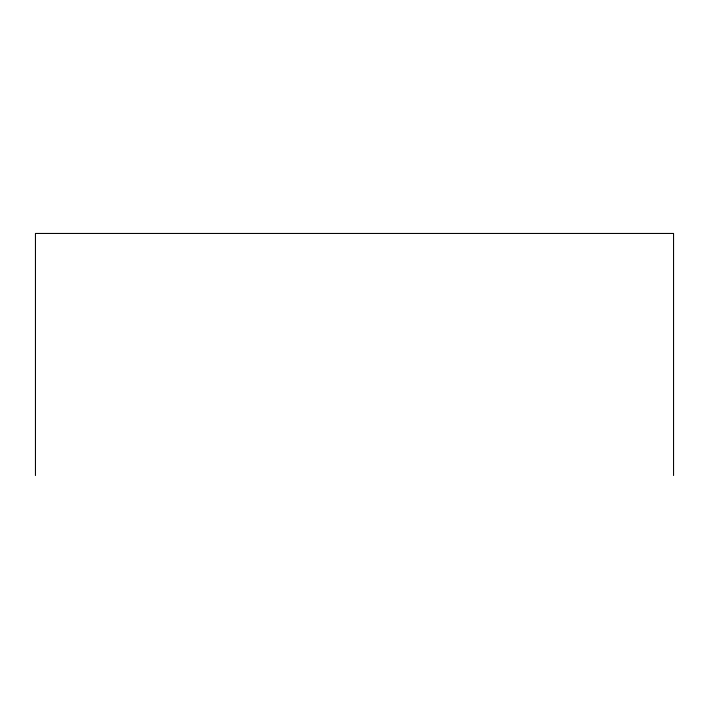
<?xml version="1.0" encoding="UTF-8"?>
<svg xmlns="http://www.w3.org/2000/svg" width="709" height="709" viewBox="0 0 709 709"><rect width="100%" height="100%" fill="white"/><g stroke="black" fill="none" stroke-linecap="round" stroke-linejoin="round"><path stroke-width="1.06" d="M673.55 475.544L673.55 233.456L35.45 233.456L35.45 475.544"/></g></svg>
